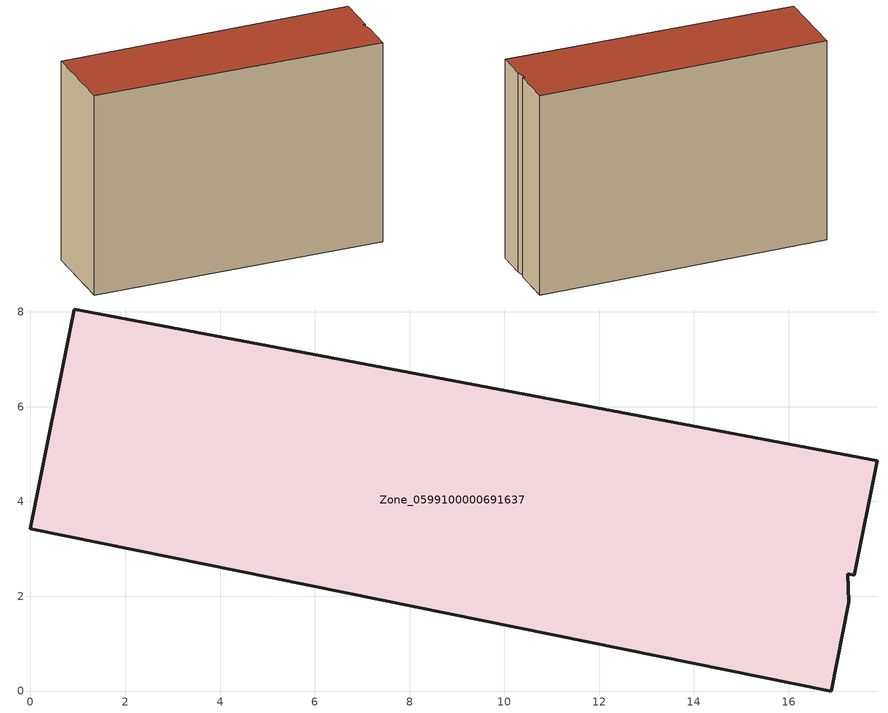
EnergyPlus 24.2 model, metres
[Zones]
Zone_0599100000691637
 floor ground (C_G): 17.86,4.86 17.38,2.45 17.24,2.48 17.27,1.87 16.89,0 0,3.42 0.92,8.06 z0
 wall outside (C_F): 17.38,2.45 17.86,4.86 0.92,8.06 0,3.42 16.89,0 17.27,1.87 17.24,2.48 17.38,2.45 z0:12.22
 roof outside (C_R): 16.89,0 17.27,1.87 17.24,2.48 17.38,2.45 17.86,4.86 0.92,8.06 0,3.42 z12.22
[BUILDING]
Pand.0599100000691637: North Axis=0; Terrain=City; Loads Convergence Tolerance Value=0.04; Temperature Convergence Tolerance Value=0.4; Solar Distribution=FullExterior; Maximum Number of Warmup Days=25; Minimum Number of Warmup Days=1
[Site:Location]
Rotterdam.The.Hague.AP_ZH_NLD Design_Conditions: Latitude=51.96; Longitude=4.45; Time Zone=1; Elevation=-4.5
[SITE:GROUNDTEMPERATURE:BUILDINGSURFACE]
18, 18, 18, 18, 18, 18, 18, 18, 18, 18, 18, 18
[MATERIAL] Thermal Absorptance=0.9; Solar Absorptance=0.7; Visible Absorptance=0.7
Name | Roughness | Thickness | Conductivity | Density | Specific Heat
G.TI.1946 | MediumSmooth | 0.15 | 1 | 540 | 1210
F.TI.1946 | Rough | 0.3 | 0.857143 | 1920 | 840
R.TI.1946 | MediumRough | 0.2 | 0.1 | 1500 | 1000
[CONSTRUCTION]
C_G: G.TI.1946
C_F: F.TI.1946
C_R: R.TI.1946
[ZONE]
Zone_0599100000691637: Type=1; Multiplier=1; Ceiling Height=Autocalculate; Volume=Autocalculate; Floor Area=autocalculate; Part of Total Floor Area=Yes
[ZONEINFILTRATION:DESIGNFLOWRATE]
Infil_Zone_0599100000691637: Zone or ZoneList or Space or SpaceList=Zone_0599100000691637; Schedule=AlwaysOn; Design Flow Rate Calculation Method=Flow/Area; Flow Rate per Floor Area=0.003; Constant Term Coefficient=1; Temperature Term Coefficient=0; Velocity Term Coefficient=0; Velocity Squared Term Coefficient=0
[HVACTEMPLATE:ZONE:IDEALLOADSAIRSYSTEM]
Zone_0599100000691637: Maximum Heating Supply Air Temperature=50; Minimum Cooling Supply Air Temperature=13; Maximum Heating Supply Air Humidity Ratio=0.0156; Minimum Cooling Supply Air Humidity Ratio=0.0077; Heating Limit=NoLimit; Cooling Limit=NoLimit; Dehumidification Control Type=ConstantSensibleHeatRatio; Cooling Sensible Heat Ratio=0.7; Dehumidification Setpoint=60; Humidification Control Type=None; Humidification Setpoint=30; Outdoor Air Method=None; Outdoor Air Flow Rate per Person=0.00944; Outdoor Air Flow Rate per Zone Floor Area=0; Outdoor Air Flow Rate per Zone=0; Demand Controlled Ventilation Type=None; Outdoor Air Economizer Type=NoEconomizer; Heat Recovery Type=None; Sensible Heat Recovery Effectiveness=0.7; Latent Heat Recovery Effectiveness=0.65
[ZONECONTROL:THERMOSTAT]
ThermostatControl_Zone_0599100000691637: Zone or ZoneList=Zone_0599100000691637; Control Type Schedule=DualSetpointControlType; Control 1=Thermostat_Zone_0599100000691637; Temperature Difference Between Cutout And Setpoint=0
[THERMOSTATSETPOINT:DUALSETPOINT]
Thermostat_Zone_0599100000691637: Heating Setpoint Temperature Schedule=HeatingSetpoint_Zone_0599100000691637; Cooling Setpoint Temperature Schedule=CoolingSetpoint_Zone_0599100000691637
[SCHEDULE:COMPACT]
HeatingSetpoint_Zone_0599100000691637: Through: 12/31, For: AllDays, Until: 24:00, 21
CoolingSetpoint_Zone_0599100000691637: Through: 12/31, For: AllDays, Until: 24:00, 24
DualSetpointControlType: Through: 12/31, For: AllDays, Until: 24:00, 4
AlwaysOn: Through: 12/31, For: AllDays, Until: 24:00, 1
